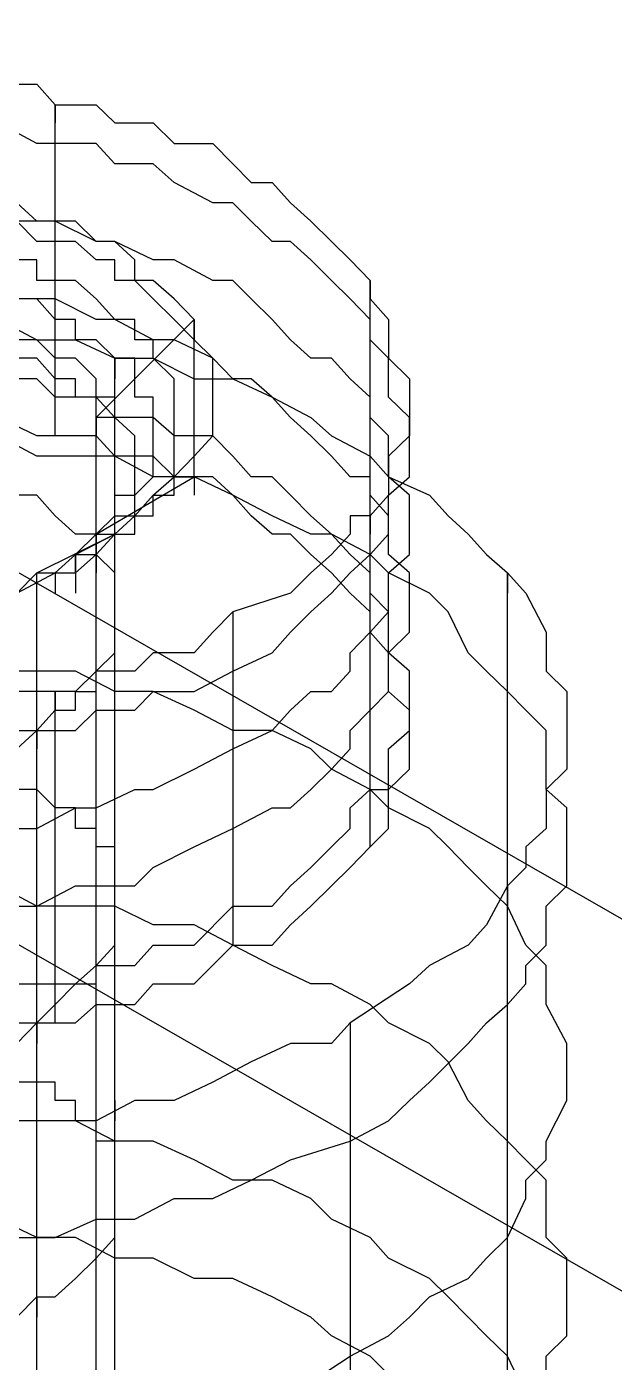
# Model space of a CAD drawing. Header units: millimetres. Extents: x 0 to 2112, y 8 to 1252.
# Drawn here: x 1172.47 to 1180.39, y 693.68 to 711.67 of the extents above; entities that cross this region are included whole.
import ezdxf

# ---------------------------------------------------------------- set-up
doc = ezdxf.new("R2010")
doc.units = ezdxf.units.MM
doc.layers.get('0').update_dxf_attribs({"linetype": 'CONTINUOUS'})

msp = doc.modelspace()

# ---------------------------------------------------------------- linework, layer by layer
at = {"color": 9}
for p, q in [((1146.22, 719.328), (1188.45, 695.082)), ((1146.22, 719.328), (1188.45, 695.082)), ((1146.22, 714.315), (1188.45, 690.069)), ((1146.22, 714.315), (1188.45, 690.069)), ((1172.09, 710.897), (1172.61, 710.897)), ((1172.09, 710.897), (1172.61, 710.897)), ((1172.61, 710.897), (1172.86, 710.621)), ((1172.61, 710.897), (1172.86, 710.621)), ((1172.86, 706.159), (1172.86, 710.621)), ((1172.86, 710.621), (1172.86, 710.375)), ((1172.86, 710.621), (1173.41, 710.621)), ((1172.86, 710.621), (1173.41, 710.621)), ((1173.41, 710.621), (1173.66, 710.375)), ((1173.41, 710.621), (1173.66, 710.375)), ((1172.61, 710.099), (1172.09, 710.375)), ((1173.66, 710.375), (1174.18, 710.375)), ((1173.66, 710.375), (1174.18, 710.375)), ((1174.18, 710.375), (1174.46, 710.099)), ((1174.18, 710.375), (1174.46, 710.099)), ((1172.86, 710.099), (1172.61, 710.099)), ((1173.41, 710.099), (1172.86, 710.099)), ((1173.66, 709.824), (1173.41, 710.099)), ((1174.46, 710.099), (1174.98, 710.099)), ((1174.46, 710.099), (1174.98, 710.099)), ((1174.98, 710.099), (1175.25, 709.824)), ((1174.98, 710.099), (1175.25, 709.824)), ((1174.18, 709.824), (1173.66, 709.824)), ((1174.46, 709.574), (1174.18, 709.824)), ((1175.25, 709.824), (1175.5, 709.574)), ((1175.25, 709.824), (1175.5, 709.574)), ((1174.98, 709.299), (1174.46, 709.574)), ((1175.5, 709.574), (1175.78, 709.574)), ((1175.5, 709.574), (1175.78, 709.574)), ((1175.78, 709.574), (1176.03, 709.299)), ((1175.78, 709.574), (1176.03, 709.299)), ((1172.61, 709.052), (1172.34, 709.299)), ((1172.61, 709.052), (1172.34, 709.299)), ((1175.25, 709.299), (1174.98, 709.299)), ((1175.5, 709.052), (1175.25, 709.299)), ((1176.03, 709.299), (1176.3, 709.052)), ((1176.03, 709.299), (1176.3, 709.052)), ((1172.61, 709.052), (1172.09, 709.052)), ((1172.61, 708.776), (1172.34, 709.052)), ((1172.86, 709.052), (1172.61, 709.052)), ((1172.86, 709.052), (1172.61, 709.052)), ((1172.86, 709.052), (1172.61, 709.052)), ((1173.41, 708.776), (1172.86, 709.052)), ((1173.13, 709.052), (1172.86, 709.052)), ((1173.13, 709.052), (1172.86, 709.052)), ((1173.41, 708.776), (1173.13, 709.052)), ((1173.41, 708.776), (1173.13, 709.052)), ((1175.78, 708.776), (1175.5, 709.052)), ((1176.3, 709.052), (1176.58, 708.776)), ((1176.3, 709.052), (1176.58, 708.776)), ((1172.86, 708.776), (1172.61, 708.776)), ((1173.13, 708.776), (1172.86, 708.776)), ((1173.41, 708.529), (1173.13, 708.776)), ((1173.66, 708.776), (1173.41, 708.776)), ((1173.66, 708.776), (1173.41, 708.776)), ((1173.66, 708.776), (1173.41, 708.776)), ((1174.18, 708.529), (1173.66, 708.776)), ((1173.93, 708.529), (1173.66, 708.776)), ((1173.93, 708.529), (1173.66, 708.776)), ((1176.03, 708.776), (1175.78, 708.776)), ((1176.3, 708.529), (1176.03, 708.776)), ((1176.58, 708.776), (1176.83, 708.529)), ((1176.58, 708.776), (1176.83, 708.529)), ((1172.61, 708.529), (1172.34, 708.529)), ((1172.61, 708.251), (1172.61, 708.529)), ((1173.66, 708.529), (1173.41, 708.529)), ((1173.66, 708.251), (1173.66, 708.529)), ((1173.93, 708.251), (1173.93, 708.529)), ((1173.93, 708.251), (1173.93, 708.529)), ((1174.46, 708.529), (1174.18, 708.529)), ((1174.98, 708.251), (1174.46, 708.529)), ((1176.58, 708.251), (1176.3, 708.529)), ((1176.83, 708.529), (1177.1, 708.251)), ((1176.83, 708.529), (1177.1, 708.251)), ((1172.86, 708.251), (1172.61, 708.251)), ((1173.13, 708.251), (1172.86, 708.251)), ((1173.41, 708.004), (1173.13, 708.251)), ((1173.93, 708.251), (1173.66, 708.251)), ((1174.18, 708.251), (1173.93, 708.251)), ((1174.18, 708.004), (1173.93, 708.251)), ((1174.18, 708.251), (1173.93, 708.251)), ((1174.46, 708.004), (1174.18, 708.251)), ((1174.46, 708.004), (1174.18, 708.251)), ((1175.25, 708.251), (1174.98, 708.251)), ((1175.5, 708.004), (1175.25, 708.251)), ((1176.83, 708.004), (1176.58, 708.251)), ((1177.1, 703.788), (1177.1, 708.251)), ((1177.1, 708.251), (1177.1, 708.004)), ((1177.1, 708.251), (1177.1, 708.004)), ((1177.1, 708.251), (1177.1, 708.004)), ((1172.61, 708.004), (1172.09, 708.004)), ((1172.61, 708.004), (1172.34, 708.004)), ((1172.86, 708.004), (1172.61, 708.004)), ((1172.86, 707.729), (1172.61, 708.004)), ((1172.61, 708.004), (1172.61, 708.004)), ((1173.41, 707.729), (1172.86, 708.004)), ((1173.66, 707.729), (1173.41, 708.004)), ((1173.41, 708.004), (1173.41, 708.004)), ((1174.46, 707.729), (1174.18, 708.004)), ((1174.18, 708.004), (1174.18, 708.004)), ((1174.73, 707.729), (1174.46, 708.004)), ((1174.46, 708.004), (1174.46, 708.004)), ((1174.73, 707.729), (1174.46, 708.004)), ((1174.46, 708.004), (1174.46, 708.004)), ((1175.78, 707.729), (1175.5, 708.004)), ((1177.1, 707.729), (1176.83, 708.004)), ((1177.1, 708.004), (1177.35, 707.729)), ((1177.1, 708.004), (1177.35, 707.729)), ((1172.09, 707.729), (1172.61, 707.454)), ((1172.09, 707.729), (1172.61, 707.454)), ((1173.13, 707.729), (1172.86, 707.729)), ((1173.13, 707.454), (1173.13, 707.729)), ((1173.66, 707.729), (1173.41, 707.729)), ((1173.41, 706.406), (1174.73, 707.729)), ((1174.18, 707.454), (1173.66, 707.729)), ((1173.93, 707.729), (1173.66, 707.729)), ((1173.93, 707.454), (1173.93, 707.729)), ((1174.73, 707.454), (1174.46, 707.729)), ((1174.46, 707.729), (1174.46, 707.729)), ((1174.73, 707.454), (1174.73, 707.729)), ((1174.73, 707.729), (1174.73, 707.729)), ((1174.73, 707.729), (1174.73, 707.454)), ((1174.73, 707.454), (1174.73, 707.729)), ((1174.73, 707.729), (1174.73, 707.729)), ((1176.03, 707.454), (1175.78, 707.729)), ((1177.1, 707.454), (1177.1, 707.729)), ((1177.35, 707.729), (1177.35, 707.454)), ((1177.35, 707.729), (1177.35, 707.454)), ((1172.61, 707.454), (1172.34, 707.454)), ((1172.61, 707.454), (1173.13, 707.454)), ((1172.61, 707.454), (1173.13, 707.454)), ((1172.86, 707.207), (1172.61, 707.454)), ((1172.61, 707.454), (1172.61, 707.454)), ((1173.13, 707.454), (1173.66, 707.207)), ((1173.13, 707.454), (1173.66, 707.207)), ((1173.41, 707.454), (1173.13, 707.454)), ((1173.66, 707.207), (1173.41, 707.454)), ((1174.18, 707.454), (1173.93, 707.454)), ((1174.46, 707.454), (1174.18, 707.454)), ((1174.18, 707.207), (1174.18, 707.454)), ((1174.98, 707.207), (1174.46, 707.454)), ((1174.98, 707.207), (1174.73, 707.454)), ((1174.73, 707.207), (1174.73, 707.454)), ((1174.98, 707.207), (1174.73, 707.454)), ((1176.3, 707.207), (1176.03, 707.454)), ((1177.35, 707.207), (1177.1, 707.454)), ((1177.35, 707.454), (1177.35, 707.207)), ((1177.35, 707.454), (1177.35, 707.207)), ((1172.61, 707.207), (1172.34, 707.207)), ((1172.61, 707.207), (1172.34, 707.207)), ((1172.86, 706.928), (1172.61, 707.207)), ((1172.61, 707.207), (1172.61, 707.207)), ((1172.61, 707.207), (1172.61, 707.207)), ((1172.86, 706.928), (1172.61, 707.207)), ((1173.13, 707.207), (1172.86, 707.207)), ((1173.41, 706.928), (1173.13, 707.207)), ((1173.13, 707.207), (1173.13, 707.207)), ((1173.66, 695.082), (1173.66, 707.207)), ((1173.66, 707.207), (1173.66, 706.928)), ((1173.66, 707.207), (1174.18, 707.207)), ((1173.66, 707.207), (1174.18, 707.207)), ((1173.93, 707.207), (1173.66, 707.207)), ((1173.66, 707.207), (1173.66, 707.207)), ((1173.93, 706.928), (1173.93, 707.207)), ((1174.18, 707.207), (1174.73, 706.928)), ((1174.18, 707.207), (1174.73, 706.928)), ((1174.46, 706.928), (1174.18, 707.207)), ((1174.18, 707.207), (1174.18, 707.207)), ((1174.73, 706.928), (1174.73, 707.207)), ((1174.73, 707.207), (1174.73, 707.207)), ((1175.25, 706.928), (1174.98, 707.207)), ((1174.98, 706.928), (1174.98, 707.207)), ((1174.98, 707.207), (1174.98, 707.207)), ((1174.98, 706.928), (1174.98, 707.207)), ((1174.98, 707.207), (1174.98, 707.207)), ((1176.58, 707.207), (1176.3, 707.207)), ((1176.83, 706.928), (1176.58, 707.207)), ((1177.35, 706.928), (1177.35, 707.207)), ((1177.35, 707.207), (1177.63, 706.928)), ((1177.35, 707.207), (1177.63, 706.928)), ((1172.61, 706.928), (1172.09, 706.928)), ((1172.86, 706.681), (1172.61, 706.928)), ((1173.13, 706.928), (1172.86, 706.928)), ((1173.13, 706.928), (1172.86, 706.928)), ((1173.13, 706.681), (1173.13, 706.928)), ((1173.13, 706.681), (1173.13, 706.928)), ((1173.41, 706.681), (1173.41, 706.928)), ((1173.41, 706.928), (1173.41, 706.928)), ((1173.93, 706.681), (1173.93, 706.928)), ((1174.46, 706.681), (1174.46, 706.928)), ((1174.46, 706.928), (1174.46, 706.928)), ((1174.73, 706.928), (1175.25, 706.928)), ((1174.73, 706.928), (1175.25, 706.928)), ((1174.73, 706.681), (1174.73, 706.928)), ((1174.98, 706.681), (1174.98, 706.928)), ((1174.98, 706.681), (1174.98, 706.928)), ((1175.25, 706.928), (1175.78, 706.681)), ((1175.25, 706.928), (1175.78, 706.681)), ((1175.5, 706.928), (1175.25, 706.928)), ((1175.78, 706.681), (1175.5, 706.928)), ((1177.1, 706.681), (1176.83, 706.928)), ((1177.35, 706.681), (1177.35, 706.928)), ((1177.63, 706.928), (1177.63, 706.681)), ((1177.63, 706.928), (1177.63, 706.681)), ((1173.41, 706.681), (1172.86, 706.681)), ((1173.41, 706.681), (1173.13, 706.681)), ((1173.41, 706.681), (1173.13, 706.681)), ((1173.66, 706.406), (1173.41, 706.681)), ((1173.66, 706.681), (1173.41, 706.681)), ((1173.41, 706.406), (1173.41, 706.681)), ((1173.41, 706.681), (1173.41, 706.681)), ((1173.41, 706.406), (1173.41, 706.681)), ((1173.41, 706.681), (1173.41, 706.681)), ((1173.66, 706.406), (1173.66, 706.681)), ((1174.18, 706.681), (1173.93, 706.681)), ((1174.18, 706.406), (1174.18, 706.681)), ((1174.46, 706.406), (1174.46, 706.681)), ((1174.73, 706.406), (1174.73, 706.681)), ((1174.73, 706.681), (1174.73, 706.681)), ((1174.98, 706.406), (1174.98, 706.681)), ((1174.98, 706.681), (1174.98, 706.681)), ((1174.98, 706.406), (1174.98, 706.681)), ((1174.98, 706.681), (1174.98, 706.681)), ((1175.78, 706.681), (1176.3, 706.406)), ((1175.78, 706.681), (1176.3, 706.406)), ((1176.03, 706.406), (1175.78, 706.681)), ((1177.1, 706.406), (1177.1, 706.681)), ((1177.63, 706.406), (1177.35, 706.681)), ((1177.63, 706.681), (1177.63, 706.406)), ((1177.63, 706.681), (1177.63, 706.406)), ((1172.61, 706.159), (1172.09, 706.406)), ((1172.61, 706.159), (1172.09, 706.406)), ((1173.66, 706.406), (1173.41, 706.406)), ((1173.41, 690.866), (1173.41, 706.406)), ((1173.41, 706.406), (1173.41, 706.159)), ((1173.66, 706.406), (1173.41, 706.406)), ((1174.18, 706.406), (1173.66, 706.406)), ((1173.93, 706.159), (1173.66, 706.406)), ((1173.66, 706.406), (1173.66, 706.406)), ((1173.66, 706.159), (1173.66, 706.406)), ((1173.66, 706.159), (1173.66, 706.406)), ((1174.46, 706.159), (1174.18, 706.406)), ((1174.18, 706.159), (1174.18, 706.406)), ((1174.18, 706.406), (1174.18, 706.406)), ((1174.46, 706.159), (1174.46, 706.406)), ((1174.46, 706.406), (1174.46, 706.406)), ((1174.73, 706.159), (1174.73, 706.406)), ((1174.73, 706.406), (1174.73, 706.406)), ((1174.98, 706.159), (1174.98, 706.406)), ((1174.98, 706.159), (1174.98, 706.406)), ((1176.3, 706.159), (1176.03, 706.406)), ((1176.3, 706.406), (1176.58, 706.159)), ((1176.3, 706.406), (1176.58, 706.159)), ((1177.35, 706.159), (1177.1, 706.406)), ((1177.63, 706.159), (1177.63, 706.406)), ((1177.63, 706.406), (1177.63, 706.159)), ((1177.63, 706.406), (1177.63, 706.159)), ((1172.61, 705.884), (1172.09, 706.159)), ((1172.86, 706.159), (1172.61, 706.159)), ((1172.86, 706.159), (1172.61, 706.159)), ((1173.41, 706.159), (1172.86, 706.159)), ((1173.41, 706.159), (1172.86, 706.159)), ((1173.66, 705.884), (1173.41, 706.159)), ((1173.66, 705.884), (1173.41, 706.159)), ((1173.66, 705.884), (1173.66, 706.159)), ((1173.66, 706.159), (1173.66, 706.159)), ((1173.66, 705.884), (1173.66, 706.159)), ((1173.66, 706.159), (1173.66, 706.159)), ((1173.93, 705.884), (1173.93, 706.159)), ((1173.93, 706.159), (1173.93, 706.159)), ((1174.18, 705.884), (1174.18, 706.159)), ((1174.18, 706.159), (1174.18, 706.159)), ((1174.98, 706.159), (1174.46, 706.159)), ((1174.46, 705.884), (1174.46, 706.159)), ((1174.46, 706.159), (1174.46, 706.159)), ((1174.73, 705.884), (1174.98, 706.159)), ((1174.73, 705.884), (1174.73, 706.159)), ((1174.73, 705.884), (1174.98, 706.159)), ((1175.25, 705.884), (1174.98, 706.159)), ((1174.98, 706.159), (1174.98, 706.159)), ((1174.98, 706.159), (1174.98, 706.159)), ((1176.58, 705.884), (1176.3, 706.159)), ((1176.58, 706.159), (1177.1, 705.884)), ((1176.58, 706.159), (1177.1, 705.884)), ((1177.35, 705.884), (1177.35, 706.159)), ((1177.63, 706.159), (1177.35, 705.884)), ((1177.63, 706.159), (1177.35, 705.884)), ((1177.63, 705.884), (1177.63, 706.159)), ((1173.13, 705.884), (1172.61, 705.884)), ((1173.66, 705.884), (1173.13, 705.884)), ((1174.18, 705.608), (1173.66, 705.884)), ((1174.18, 705.884), (1173.66, 705.884)), ((1174.18, 705.884), (1173.66, 705.884)), ((1173.66, 705.608), (1173.66, 705.884)), ((1173.66, 705.884), (1173.66, 705.884)), ((1173.66, 705.608), (1173.66, 705.884)), ((1173.66, 705.884), (1173.66, 705.884)), ((1173.93, 705.608), (1173.93, 705.884)), ((1173.93, 705.884), (1173.93, 705.884)), ((1174.46, 705.608), (1174.18, 705.884)), ((1174.46, 705.608), (1174.18, 705.884)), ((1174.18, 705.608), (1174.18, 705.884)), ((1174.18, 705.884), (1174.18, 705.884)), ((1174.46, 705.608), (1174.46, 705.884)), ((1174.46, 705.608), (1174.73, 705.884)), ((1174.73, 705.608), (1174.73, 705.884)), ((1174.73, 705.884), (1174.73, 705.884)), ((1174.73, 705.608), (1174.73, 705.884)), ((1175.5, 705.608), (1175.25, 705.884)), ((1176.83, 705.608), (1176.58, 705.884)), ((1177.1, 705.884), (1177.35, 705.608)), ((1177.1, 705.884), (1177.35, 705.608)), ((1177.35, 705.608), (1177.35, 705.884)), ((1177.35, 705.884), (1177.35, 705.608)), ((1177.35, 705.884), (1177.35, 705.608)), ((1177.63, 705.608), (1177.63, 705.884)), ((1173.41, 704.836), (1174.73, 705.608)), ((1173.66, 705.362), (1173.66, 705.608)), ((1173.66, 705.608), (1173.66, 705.608)), ((1173.66, 705.362), (1173.66, 705.608)), ((1173.66, 705.608), (1173.66, 705.608)), ((1173.93, 705.362), (1173.93, 705.608)), ((1173.93, 705.608), (1173.93, 705.608)), ((1173.93, 705.362), (1174.18, 705.608)), ((1174.73, 705.608), (1174.18, 705.608)), ((1174.18, 705.608), (1174.18, 705.608)), ((1174.18, 705.362), (1174.46, 705.608)), ((1174.98, 705.608), (1174.46, 705.608)), ((1174.98, 705.608), (1174.46, 705.608)), ((1174.46, 705.362), (1174.46, 705.608)), ((1174.46, 705.608), (1174.73, 705.608)), ((1174.46, 705.608), (1174.46, 705.608)), ((1174.46, 705.362), (1174.46, 705.608)), ((1174.46, 705.362), (1174.46, 705.608)), ((1174.46, 705.608), (1174.73, 705.608)), ((1175.25, 705.362), (1174.73, 705.608)), ((1174.73, 705.608), (1174.73, 705.362)), ((1175.25, 705.362), (1174.98, 705.608)), ((1175.25, 705.362), (1174.98, 705.608)), ((1175.78, 705.608), (1175.5, 705.608)), ((1176.03, 705.362), (1175.78, 705.608)), ((1177.1, 705.608), (1176.83, 705.608)), ((1177.1, 705.362), (1177.1, 705.608)), ((1177.35, 705.608), (1177.9, 705.362)), ((1177.35, 705.608), (1177.9, 705.362)), ((1177.63, 705.362), (1177.35, 705.608)), ((1177.35, 705.362), (1177.63, 705.608)), ((1177.35, 705.608), (1177.35, 705.362)), ((1177.35, 705.608), (1177.35, 705.362)), ((1172.61, 705.362), (1172.34, 705.362)), ((1172.86, 705.083), (1172.61, 705.362)), ((1173.66, 705.083), (1173.66, 705.362)), ((1173.66, 705.362), (1173.93, 705.362)), ((1173.66, 705.083), (1173.66, 705.362)), ((1173.66, 705.362), (1173.66, 705.362)), ((1173.66, 705.083), (1173.66, 705.362)), ((1173.66, 705.362), (1173.66, 705.362)), ((1173.93, 705.083), (1173.93, 705.362)), ((1173.93, 705.362), (1173.93, 705.362)), ((1173.93, 705.083), (1174.18, 705.362)), ((1174.18, 705.083), (1174.18, 705.362)), ((1174.18, 705.362), (1174.46, 705.362)), ((1174.18, 705.362), (1174.18, 705.362)), ((1174.18, 705.083), (1174.18, 705.362)), ((1174.18, 705.362), (1174.46, 705.362)), ((1174.18, 705.083), (1174.18, 705.362)), ((1174.18, 705.362), (1174.46, 705.362)), ((1175.78, 705.083), (1175.25, 705.362)), ((1175.5, 705.083), (1175.25, 705.362)), ((1175.5, 705.083), (1175.25, 705.362)), ((1176.3, 705.083), (1176.03, 705.362)), ((1177.35, 705.083), (1177.1, 705.362)), ((1177.35, 705.362), (1177.1, 705.083)), ((1177.35, 705.362), (1177.1, 705.083)), ((1177.35, 705.083), (1177.35, 705.362)), ((1177.63, 705.083), (1177.63, 705.362)), ((1177.9, 705.362), (1178.15, 705.083)), ((1177.9, 705.362), (1178.15, 705.083)), ((1173.13, 704.836), (1172.86, 705.083)), ((1172.86, 705.083), (1172.86, 705.083)), ((1173.41, 704.836), (1173.66, 705.083)), ((1173.41, 704.836), (1173.66, 705.083)), ((1173.66, 704.836), (1173.93, 705.083)), ((1173.66, 704.836), (1173.66, 705.083)), ((1173.66, 705.083), (1173.66, 705.083)), ((1173.66, 704.836), (1173.66, 705.083)), ((1173.66, 705.083), (1173.93, 705.083)), ((1173.66, 704.836), (1173.93, 705.083)), ((1173.66, 704.836), (1173.93, 705.083)), ((1173.66, 705.083), (1173.66, 705.083)), ((1173.66, 705.083), (1173.66, 705.083)), ((1173.93, 705.083), (1174.18, 705.083)), ((1173.93, 705.083), (1173.93, 705.083)), ((1173.93, 704.836), (1173.93, 705.083)), ((1173.93, 705.083), (1174.18, 705.083)), ((1173.93, 705.083), (1174.18, 705.083)), ((1175.78, 704.836), (1175.5, 705.083)), ((1175.78, 704.836), (1175.5, 705.083)), ((1176.3, 704.836), (1175.78, 705.083)), ((1176.58, 704.836), (1176.3, 705.083)), ((1177.1, 705.083), (1176.83, 705.083)), ((1176.83, 705.083), (1176.83, 704.836)), ((1177.1, 705.083), (1176.83, 705.083)), ((1176.83, 705.083), (1176.83, 704.836)), ((1177.1, 700.62), (1177.1, 705.083)), ((1177.1, 705.083), (1177.1, 704.836)), ((1177.35, 704.836), (1177.35, 705.083)), ((1177.35, 704.836), (1177.35, 705.083)), ((1177.63, 704.836), (1177.63, 705.083)), ((1178.15, 705.083), (1178.42, 704.836)), ((1178.15, 705.083), (1178.42, 704.836)), ((1172.61, 704.314), (1173.66, 704.836)), ((1172.61, 704.314), (1173.66, 704.836)), ((1173.13, 704.561), (1173.66, 704.836)), ((1173.13, 704.561), (1173.66, 704.836)), ((1173.13, 704.561), (1173.41, 704.836)), ((1173.41, 704.836), (1173.13, 704.836)), ((1173.13, 704.836), (1173.13, 704.836)), ((1173.13, 704.561), (1173.41, 704.836)), ((1173.41, 704.561), (1173.41, 704.836)), ((1173.41, 704.836), (1173.66, 704.836)), ((1173.41, 704.561), (1173.41, 704.836)), ((1173.41, 704.836), (1173.66, 704.836)), ((1173.41, 704.561), (1173.66, 704.836)), ((1173.41, 704.561), (1173.66, 704.836)), ((1173.41, 704.836), (1173.41, 704.836)), ((1173.41, 704.836), (1173.41, 704.836)), ((1173.41, 689.296), (1173.41, 704.836)), ((1173.41, 704.836), (1173.41, 704.561)), ((1173.41, 704.561), (1173.41, 704.836)), ((1173.41, 704.836), (1173.41, 704.836)), ((1173.41, 704.836), (1173.41, 704.836)), ((1173.66, 704.836), (1173.66, 704.836)), ((1173.66, 704.836), (1173.66, 704.836)), ((1173.66, 704.836), (1173.93, 704.836)), ((1173.66, 704.836), (1173.66, 704.836)), ((1176.03, 704.836), (1175.78, 704.836)), ((1176.03, 704.836), (1175.78, 704.836)), ((1176.3, 704.561), (1176.03, 704.836)), ((1176.3, 704.561), (1176.03, 704.836)), ((1176.58, 704.836), (1176.3, 704.836)), ((1177.1, 704.561), (1176.58, 704.836)), ((1176.83, 704.561), (1176.58, 704.836)), ((1176.83, 704.836), (1176.58, 704.561)), ((1176.83, 704.836), (1176.58, 704.561)), ((1177.1, 704.561), (1177.35, 704.836)), ((1177.35, 704.561), (1177.35, 704.836)), ((1177.63, 704.561), (1177.63, 704.836)), ((1178.42, 704.836), (1178.67, 704.561)), ((1178.42, 704.836), (1178.67, 704.561)), ((1172.86, 704.314), (1173.13, 704.561)), ((1172.86, 704.314), (1173.13, 704.561)), ((1172.86, 704.314), (1173.13, 704.561)), ((1172.86, 704.314), (1173.13, 704.561)), ((1172.86, 704.314), (1173.13, 704.561)), ((1172.86, 704.314), (1173.13, 704.561)), ((1173.13, 704.561), (1173.13, 704.314)), ((1173.13, 704.314), (1173.41, 704.561)), ((1173.13, 704.561), (1173.13, 704.561)), ((1173.13, 704.561), (1173.41, 704.561)), ((1173.13, 704.314), (1173.13, 704.561)), ((1173.13, 704.561), (1173.41, 704.561)), ((1173.13, 704.561), (1173.41, 704.561)), ((1173.13, 704.561), (1173.13, 704.561)), ((1173.13, 704.561), (1173.13, 704.561)), ((1173.41, 704.561), (1173.41, 704.314)), ((1173.66, 704.314), (1173.41, 704.561)), ((1173.41, 704.561), (1173.41, 704.561)), ((1176.58, 704.314), (1176.3, 704.561)), ((1176.58, 704.561), (1176.3, 704.314)), ((1176.58, 704.314), (1176.3, 704.561)), ((1176.58, 704.561), (1176.3, 704.314)), ((1177.1, 704.314), (1176.83, 704.561)), ((1176.83, 704.314), (1177.1, 704.561)), ((1177.35, 704.314), (1177.1, 704.561)), ((1177.63, 704.314), (1177.35, 704.561)), ((1177.35, 704.314), (1177.63, 704.561)), ((1178.67, 704.561), (1178.95, 704.314)), ((1178.67, 704.561), (1178.95, 704.314)), ((1172.34, 704.039), (1172.61, 704.314)), ((1172.34, 704.039), (1172.86, 704.314)), ((1172.34, 704.039), (1172.61, 704.314)), ((1172.34, 704.039), (1172.61, 704.314)), ((1172.34, 704.039), (1172.61, 704.314)), ((1172.34, 704.039), (1172.61, 704.314)), ((1172.34, 704.039), (1172.61, 704.314)), ((1172.34, 704.039), (1172.61, 704.314)), ((1172.61, 704.314), (1172.86, 704.314)), ((1172.61, 704.314), (1173.13, 704.314)), ((1172.61, 704.314), (1172.86, 704.314)), ((1172.61, 704.314), (1172.86, 704.314)), ((1172.61, 704.314), (1172.86, 704.314)), ((1172.61, 704.314), (1172.86, 704.314)), ((1172.61, 704.314), (1172.86, 704.314)), ((1172.61, 688.499), (1172.61, 704.314)), ((1172.61, 688.499), (1172.61, 704.314)), ((1172.86, 704.314), (1172.86, 704.314)), ((1172.86, 704.314), (1172.86, 704.039)), ((1172.86, 704.314), (1173.13, 704.314)), ((1172.86, 704.314), (1172.86, 704.314)), ((1172.86, 704.314), (1172.86, 704.314)), ((1172.86, 704.314), (1172.86, 704.314)), ((1172.86, 704.314), (1172.86, 704.314)), ((1173.13, 704.314), (1173.13, 704.039)), ((1173.66, 704.039), (1173.66, 704.314)), ((1173.66, 704.314), (1173.66, 704.314)), ((1176.3, 704.314), (1176.03, 704.039)), ((1176.3, 704.314), (1176.03, 704.039)), ((1176.83, 704.039), (1176.58, 704.314)), ((1176.58, 704.039), (1176.83, 704.314)), ((1176.83, 704.039), (1176.58, 704.314)), ((1176.83, 704.314), (1176.83, 704.314)), ((1177.1, 704.039), (1177.1, 704.314)), ((1177.9, 704.039), (1177.35, 704.314)), ((1177.35, 704.039), (1177.35, 704.314)), ((1177.63, 704.039), (1177.63, 704.314)), ((1178.95, 692.189), (1178.95, 704.314)), ((1178.95, 704.314), (1178.95, 704.039)), ((1178.95, 704.314), (1179.2, 704.039)), ((1178.95, 704.314), (1179.2, 704.039)), ((1173.66, 703.788), (1173.66, 704.039)), ((1173.66, 704.039), (1173.66, 704.039)), ((1176.03, 704.039), (1175.25, 703.788)), ((1176.03, 704.039), (1175.25, 703.788)), ((1176.3, 703.788), (1176.58, 704.039)), ((1177.1, 703.788), (1176.83, 704.039)), ((1177.1, 703.788), (1176.83, 704.039)), ((1177.35, 703.788), (1177.1, 704.039)), ((1177.35, 703.788), (1177.35, 704.039)), ((1177.63, 703.788), (1177.63, 704.039)), ((1178.15, 703.788), (1177.9, 704.039)), ((1179.2, 704.039), (1179.47, 703.513)), ((1179.2, 704.039), (1179.47, 703.513)), ((1173.66, 703.513), (1173.66, 703.788)), ((1173.66, 703.788), (1173.66, 703.788)), ((1175.25, 703.788), (1174.98, 703.513)), ((1175.25, 703.788), (1174.98, 703.513)), ((1175.25, 703.788), (1175.25, 699.297)), ((1175.25, 703.788), (1175.25, 699.297)), ((1176.03, 703.513), (1176.3, 703.788)), ((1177.1, 703.513), (1177.1, 703.788)), ((1177.1, 703.513), (1177.35, 703.788)), ((1177.1, 703.513), (1177.1, 703.788)), ((1177.35, 703.513), (1177.35, 703.788)), ((1177.63, 703.513), (1177.63, 703.788)), ((1178.42, 703.238), (1178.15, 703.788)), ((1173.66, 703.238), (1173.66, 703.513)), ((1173.66, 703.513), (1173.66, 703.513)), ((1174.98, 703.513), (1174.73, 703.238)), ((1174.98, 703.513), (1174.73, 703.238)), ((1175.78, 703.238), (1176.03, 703.513)), ((1176.83, 703.238), (1177.1, 703.513)), ((1177.35, 703.238), (1177.1, 703.513)), ((1177.35, 703.238), (1177.1, 703.513)), ((1177.35, 703.238), (1177.35, 703.513)), ((1177.35, 703.238), (1177.63, 703.513)), ((1179.47, 703.513), (1179.47, 703.238)), ((1179.47, 703.513), (1179.47, 703.238)), ((1173.41, 702.991), (1173.66, 703.238)), ((1173.66, 703.238), (1173.66, 703.238)), ((1173.66, 703.238), (1173.66, 703.238)), ((1174.18, 703.238), (1173.93, 702.991)), ((1174.18, 703.238), (1173.93, 702.991)), ((1174.73, 703.238), (1174.18, 703.238)), ((1174.73, 703.238), (1174.18, 703.238)), ((1175.25, 702.991), (1175.78, 703.238)), ((1176.83, 702.991), (1176.83, 703.238)), ((1177.35, 702.991), (1177.35, 703.238)), ((1177.63, 702.991), (1177.35, 703.238)), ((1177.35, 702.991), (1177.35, 703.238)), ((1177.35, 702.991), (1177.35, 703.238)), ((1178.67, 702.991), (1178.42, 703.238)), ((1179.47, 703.238), (1179.47, 702.991)), ((1179.47, 703.238), (1179.47, 702.991)), ((1172.61, 702.991), (1172.09, 702.991)), ((1173.13, 702.991), (1172.61, 702.991)), ((1173.66, 702.716), (1173.13, 702.991)), ((1173.41, 702.991), (1173.13, 702.716)), ((1173.41, 702.991), (1173.13, 702.716)), ((1173.93, 702.991), (1173.41, 702.991)), ((1173.93, 702.991), (1173.41, 702.991)), ((1173.41, 702.716), (1173.41, 702.991)), ((1173.41, 702.991), (1173.41, 702.991)), ((1174.73, 702.716), (1175.25, 702.991)), ((1175.25, 702.991), (1175.25, 702.716)), ((1176.58, 702.716), (1176.83, 702.991)), ((1177.35, 702.716), (1177.35, 702.991)), ((1177.35, 702.716), (1177.35, 702.991)), ((1177.35, 702.716), (1177.35, 702.991)), ((1177.63, 702.716), (1177.63, 702.991)), ((1178.95, 702.716), (1178.67, 702.991)), ((1179.47, 702.991), (1179.75, 702.716)), ((1179.47, 702.991), (1179.75, 702.716)), ((1172.61, 702.716), (1172.34, 702.716)), ((1172.61, 702.716), (1172.34, 702.716)), ((1173.13, 702.716), (1172.61, 702.716)), ((1173.13, 702.716), (1172.61, 702.716)), ((1172.86, 698.25), (1172.86, 702.716)), ((1172.86, 702.716), (1172.86, 702.465)), ((1173.13, 702.465), (1173.13, 702.716)), ((1173.13, 702.716), (1173.41, 702.716)), ((1174.18, 702.716), (1173.66, 702.716)), ((1173.93, 702.465), (1174.18, 702.716)), ((1174.73, 702.465), (1174.18, 702.716)), ((1174.18, 702.716), (1174.73, 702.716)), ((1176.03, 702.465), (1176.3, 702.716)), ((1176.3, 702.716), (1176.58, 702.716)), ((1177.1, 702.465), (1177.35, 702.716)), ((1177.63, 702.465), (1177.35, 702.716)), ((1177.63, 702.465), (1177.35, 702.716)), ((1177.63, 702.465), (1177.63, 702.716)), ((1179.2, 702.465), (1178.95, 702.716)), ((1179.75, 702.716), (1179.75, 702.19)), ((1179.75, 702.716), (1179.75, 702.19)), ((1172.61, 702.19), (1172.86, 702.465)), ((1172.86, 702.465), (1172.86, 702.465)), ((1172.86, 702.465), (1173.13, 702.465)), ((1173.13, 702.19), (1173.41, 702.465)), ((1173.41, 702.465), (1173.93, 702.465)), ((1175.25, 702.19), (1174.73, 702.465)), ((1175.78, 702.19), (1176.03, 702.465)), ((1176.83, 702.19), (1177.1, 702.465)), ((1177.63, 702.19), (1177.63, 702.465)), ((1177.63, 702.19), (1177.63, 702.465)), ((1177.63, 702.19), (1177.63, 702.465)), ((1179.47, 702.19), (1179.2, 702.465)), ((1172.34, 701.943), (1172.61, 702.19)), ((1172.34, 702.19), (1172.61, 702.19)), ((1172.61, 702.19), (1173.13, 702.19)), ((1172.61, 702.19), (1172.61, 701.943)), ((1175.78, 702.19), (1175.25, 702.19)), ((1175.25, 701.943), (1175.78, 702.19)), ((1176.3, 701.943), (1175.78, 702.19)), ((1176.83, 701.943), (1176.83, 702.19)), ((1177.35, 701.943), (1177.63, 702.19)), ((1177.63, 701.943), (1177.63, 702.19)), ((1177.63, 701.943), (1177.63, 702.19)), ((1179.47, 701.668), (1179.47, 702.19)), ((1179.75, 702.19), (1179.75, 701.943)), ((1179.75, 702.19), (1179.75, 701.943)), ((1174.73, 701.668), (1175.25, 701.943)), ((1175.25, 701.943), (1175.25, 701.668)), ((1176.58, 701.668), (1176.3, 701.943)), ((1176.58, 701.668), (1176.83, 701.943)), ((1177.35, 701.668), (1177.35, 701.943)), ((1177.63, 701.668), (1177.63, 701.943)), ((1177.63, 701.668), (1177.63, 701.943)), ((1179.75, 701.943), (1179.75, 701.668)), ((1179.75, 701.943), (1179.75, 701.668)), ((1174.18, 701.393), (1174.73, 701.668)), ((1176.3, 701.393), (1176.58, 701.668)), ((1177.1, 701.393), (1176.58, 701.668)), ((1177.35, 701.393), (1177.63, 701.668)), ((1177.35, 701.393), (1177.35, 701.668)), ((1177.35, 701.393), (1177.63, 701.668)), ((1179.47, 701.393), (1179.47, 701.668)), ((1179.75, 701.668), (1179.47, 701.393)), ((1179.75, 701.668), (1179.47, 701.393)), ((1172.61, 701.393), (1172.34, 701.393)), ((1172.86, 701.146), (1172.61, 701.393)), ((1173.41, 701.146), (1173.93, 701.393)), ((1173.93, 701.393), (1174.18, 701.393)), ((1176.03, 701.146), (1176.3, 701.393)), ((1176.83, 701.146), (1177.1, 701.393)), ((1177.35, 701.146), (1177.1, 701.393)), ((1177.1, 701.393), (1177.35, 701.393)), ((1177.35, 701.146), (1177.35, 701.393)), ((1177.35, 701.146), (1177.35, 701.393)), ((1179.75, 701.146), (1179.47, 701.393)), ((1179.47, 701.393), (1179.47, 700.867)), ((1179.47, 701.393), (1179.47, 700.867)), ((1172.61, 700.867), (1173.13, 701.146)), ((1173.13, 701.146), (1172.86, 701.146)), ((1172.86, 701.146), (1172.86, 701.146)), ((1173.13, 701.146), (1173.41, 701.146)), ((1173.13, 700.867), (1173.13, 701.146)), ((1175.25, 700.867), (1175.78, 701.146)), ((1175.78, 701.146), (1176.03, 701.146)), ((1176.83, 700.867), (1176.83, 701.146)), ((1177.9, 700.867), (1177.35, 701.146)), ((1177.35, 700.867), (1177.35, 701.146)), ((1177.35, 700.867), (1177.35, 701.146)), ((1179.75, 700.867), (1179.75, 701.146)), ((1172.34, 700.867), (1172.61, 700.867)), ((1173.41, 700.867), (1173.13, 700.867)), ((1173.41, 700.62), (1173.41, 700.867)), ((1174.73, 700.62), (1175.25, 700.867)), ((1175.25, 700.867), (1175.25, 700.62)), ((1176.58, 700.62), (1176.83, 700.867)), ((1177.1, 700.62), (1177.35, 700.867)), ((1177.1, 700.62), (1177.35, 700.867)), ((1178.15, 700.62), (1177.9, 700.867)), ((1179.47, 700.867), (1179.2, 700.62)), ((1179.47, 700.867), (1179.2, 700.62)), ((1179.75, 700.345), (1179.75, 700.867)), ((1173.66, 700.62), (1173.41, 700.62)), ((1173.41, 700.62), (1173.41, 700.62)), ((1173.66, 700.345), (1173.66, 700.62)), ((1174.18, 700.345), (1174.73, 700.62)), ((1176.3, 700.345), (1176.58, 700.62)), ((1176.83, 700.345), (1177.1, 700.62)), ((1176.83, 700.345), (1177.1, 700.62)), ((1178.42, 700.345), (1178.15, 700.62)), ((1179.2, 700.62), (1179.2, 700.345)), ((1179.2, 700.62), (1179.2, 700.345)), ((1173.66, 700.098), (1173.66, 700.345)), ((1173.66, 700.345), (1173.66, 700.345)), ((1173.93, 700.098), (1174.18, 700.345)), ((1176.03, 700.098), (1176.3, 700.345)), ((1176.58, 700.098), (1176.83, 700.345)), ((1176.58, 700.098), (1176.83, 700.345)), ((1176.83, 700.345), (1176.83, 700.345)), ((1176.83, 700.345), (1176.83, 700.345)), ((1178.67, 700.098), (1178.42, 700.345)), ((1179.2, 700.345), (1178.95, 700.098)), ((1179.2, 700.345), (1178.95, 700.098)), ((1179.75, 700.098), (1179.75, 700.345)), ((1172.61, 699.823), (1172.09, 700.098)), ((1172.61, 699.823), (1173.13, 700.098)), ((1173.13, 700.098), (1173.41, 700.098)), ((1173.41, 700.098), (1173.93, 700.098)), ((1173.66, 699.823), (1173.66, 700.098)), ((1173.66, 700.098), (1173.66, 700.098)), ((1175.78, 699.823), (1176.03, 700.098)), ((1176.3, 699.823), (1176.58, 700.098)), ((1176.3, 699.823), (1176.58, 700.098)), ((1178.95, 699.823), (1178.67, 700.098)), ((1178.95, 700.098), (1178.67, 699.572)), ((1178.95, 700.098), (1178.67, 699.572)), ((1178.95, 687.973), (1178.95, 700.098)), ((1178.95, 700.098), (1178.95, 699.823)), ((1179.47, 699.823), (1179.75, 700.098)), ((1172.34, 699.823), (1172.61, 699.823)), ((1173.13, 699.823), (1172.61, 699.823)), ((1173.66, 699.823), (1173.13, 699.823)), ((1174.18, 699.572), (1173.66, 699.823)), ((1173.66, 699.572), (1173.66, 699.823)), ((1173.66, 699.823), (1173.66, 699.823)), ((1174.73, 699.297), (1175.25, 699.823)), ((1175.25, 699.823), (1175.78, 699.823)), ((1175.25, 699.823), (1175.25, 699.572)), ((1176.03, 699.572), (1176.3, 699.823)), ((1176.03, 699.572), (1176.3, 699.823)), ((1179.2, 699.297), (1178.95, 699.823)), ((1179.47, 699.297), (1179.47, 699.823)), ((1173.66, 699.297), (1173.66, 699.572)), ((1173.66, 699.572), (1173.66, 699.572)), ((1174.73, 699.572), (1174.18, 699.572)), ((1175.25, 699.297), (1174.73, 699.572)), ((1175.78, 699.297), (1176.03, 699.572)), ((1175.78, 699.297), (1176.03, 699.572)), ((1178.67, 699.572), (1178.42, 699.297)), ((1178.67, 699.572), (1178.42, 699.297)), ((1173.41, 699.022), (1173.66, 699.297)), ((1173.66, 699.297), (1173.66, 699.297)), ((1173.93, 699.022), (1174.18, 699.297)), ((1174.18, 699.297), (1174.73, 699.297)), ((1174.73, 698.775), (1175.25, 699.297)), ((1174.73, 698.775), (1175.25, 699.297)), ((1175.78, 699.022), (1175.25, 699.297)), ((1175.25, 699.297), (1175.78, 699.297)), ((1175.25, 699.297), (1175.78, 699.297)), ((1178.42, 699.297), (1177.9, 699.022)), ((1178.42, 699.297), (1177.9, 699.022)), ((1179.47, 699.022), (1179.2, 699.297)), ((1179.2, 699.022), (1179.47, 699.297)), ((1173.13, 698.775), (1173.41, 699.022)), ((1173.41, 699.022), (1173.93, 699.022)), ((1173.41, 698.775), (1173.41, 699.022)), ((1173.41, 699.022), (1173.41, 699.022)), ((1176.3, 698.775), (1175.78, 699.022)), ((1177.9, 699.022), (1177.63, 698.775)), ((1177.9, 699.022), (1177.63, 698.775)), ((1179.2, 698.775), (1179.2, 699.022)), ((1179.47, 698.775), (1179.47, 699.022)), ((1172.34, 698.775), (1172.61, 698.775)), ((1172.61, 698.775), (1173.13, 698.775)), ((1172.86, 698.5), (1173.13, 698.775)), ((1173.13, 698.775), (1173.13, 698.775)), ((1173.13, 698.775), (1173.41, 698.775)), ((1173.93, 698.5), (1174.18, 698.775)), ((1173.93, 698.5), (1174.18, 698.775)), ((1174.18, 698.775), (1174.73, 698.775)), ((1174.18, 698.775), (1174.73, 698.775)), ((1176.58, 698.775), (1176.3, 698.775)), ((1177.1, 698.5), (1176.58, 698.775)), ((1177.63, 698.775), (1176.83, 698.25)), ((1177.63, 698.775), (1176.83, 698.25)), ((1178.95, 698.5), (1179.2, 698.775)), ((1179.47, 698.5), (1179.47, 698.775)), ((1172.61, 698.25), (1172.86, 698.5)), ((1172.86, 698.5), (1172.86, 698.5)), ((1173.13, 698.25), (1173.41, 698.5)), ((1173.13, 698.25), (1173.41, 698.5)), ((1173.41, 698.5), (1173.93, 698.5)), ((1173.41, 698.5), (1173.93, 698.5)), ((1177.35, 698.25), (1177.1, 698.5)), ((1178.67, 698.25), (1178.95, 698.5)), ((1179.75, 697.974), (1179.47, 698.5)), ((1172.34, 697.974), (1172.61, 698.25)), ((1172.34, 697.974), (1172.61, 698.25)), ((1172.34, 698.25), (1172.61, 698.25)), ((1172.61, 698.25), (1173.13, 698.25)), ((1172.61, 698.25), (1173.13, 698.25)), ((1172.61, 698.25), (1172.61, 697.974)), ((1176.83, 698.25), (1176.58, 697.974)), ((1176.83, 698.25), (1176.58, 697.974)), ((1176.83, 698.25), (1176.83, 686.128)), ((1176.83, 698.25), (1176.83, 686.128)), ((1177.9, 697.974), (1177.35, 698.25)), ((1178.42, 697.974), (1178.67, 698.25)), ((1176.03, 697.974), (1175.5, 697.727)), ((1176.03, 697.974), (1175.5, 697.727)), ((1176.58, 697.974), (1176.03, 697.974)), ((1176.58, 697.974), (1176.03, 697.974)), ((1178.15, 697.727), (1177.9, 697.974)), ((1177.9, 697.452), (1178.42, 697.974)), ((1179.75, 697.727), (1179.75, 697.974)), ((1175.5, 697.727), (1174.98, 697.452)), ((1175.5, 697.727), (1174.98, 697.452)), ((1178.42, 697.205), (1178.15, 697.727)), ((1179.75, 697.452), (1179.75, 697.727)), ((1172.61, 697.452), (1172.34, 697.452)), ((1172.86, 697.452), (1172.61, 697.452)), ((1172.86, 697.205), (1172.86, 697.452)), ((1174.98, 697.452), (1174.46, 697.205)), ((1174.98, 697.452), (1174.46, 697.205)), ((1177.63, 697.205), (1177.9, 697.452)), ((1179.75, 697.205), (1179.75, 697.452)), ((1173.13, 697.205), (1172.86, 697.205)), ((1173.13, 696.93), (1173.13, 697.205)), ((1173.93, 697.205), (1173.41, 696.93)), ((1173.93, 697.205), (1173.41, 696.93)), ((1173.66, 685.08), (1173.66, 697.205)), ((1173.66, 697.205), (1173.66, 696.93)), ((1174.46, 697.205), (1173.93, 697.205)), ((1174.46, 697.205), (1173.93, 697.205)), ((1177.35, 696.93), (1177.63, 697.205)), ((1178.67, 696.93), (1178.42, 697.205)), ((1179.47, 696.655), (1179.75, 697.205)), ((1172.61, 696.93), (1172.09, 696.93)), ((1172.86, 696.93), (1172.34, 696.93)), ((1172.86, 696.93), (1172.34, 696.93)), ((1173.13, 696.93), (1172.61, 696.93)), ((1173.41, 696.93), (1172.86, 696.93)), ((1173.41, 696.93), (1172.86, 696.93)), ((1173.66, 696.655), (1173.13, 696.93)), ((1173.41, 696.93), (1173.13, 696.93)), ((1173.41, 696.655), (1173.41, 696.93)), ((1173.41, 696.93), (1173.41, 696.93)), ((1176.83, 696.655), (1177.35, 696.93)), ((1178.95, 696.655), (1178.67, 696.93)), ((1173.66, 696.655), (1173.41, 696.655)), ((1174.18, 696.655), (1173.66, 696.655)), ((1173.66, 696.405), (1173.66, 696.655)), ((1174.73, 696.405), (1174.18, 696.655)), ((1176.03, 696.405), (1176.83, 696.655)), ((1176.83, 696.655), (1176.83, 696.405)), ((1179.2, 696.405), (1178.95, 696.655)), ((1179.47, 696.405), (1179.47, 696.655)), ((1173.66, 696.129), (1173.66, 696.405)), ((1173.66, 696.405), (1173.66, 696.405)), ((1175.25, 696.129), (1174.73, 696.405)), ((1175.5, 696.129), (1176.03, 696.405)), ((1179.47, 696.129), (1179.2, 696.405)), ((1179.2, 696.129), (1179.47, 696.405)), ((1173.66, 695.882), (1173.66, 696.129)), ((1173.66, 696.129), (1173.66, 696.129)), ((1174.98, 695.882), (1175.5, 696.129)), ((1175.78, 696.129), (1175.25, 696.129)), ((1176.3, 695.882), (1175.78, 696.129)), ((1179.2, 695.882), (1179.2, 696.129)), ((1179.47, 695.607), (1179.47, 696.129)), ((1173.66, 695.607), (1173.66, 695.882)), ((1173.66, 695.882), (1173.66, 695.882)), ((1173.93, 695.607), (1174.46, 695.882)), ((1174.46, 695.882), (1174.98, 695.882)), ((1176.58, 695.607), (1176.3, 695.882)), ((1178.95, 695.357), (1179.2, 695.882)), ((1172.61, 695.357), (1172.09, 695.607)), ((1172.61, 695.357), (1172.09, 695.607)), ((1172.86, 695.357), (1173.41, 695.607)), ((1173.41, 695.607), (1173.93, 695.607)), ((1173.66, 695.357), (1173.66, 695.607)), ((1173.66, 695.607), (1173.66, 695.607)), ((1177.1, 695.357), (1176.58, 695.607)), ((1179.47, 695.357), (1179.47, 695.607)), ((1172.34, 695.357), (1172.86, 695.357)), ((1173.13, 695.357), (1172.61, 695.357)), ((1173.13, 695.357), (1172.61, 695.357)), ((1173.66, 695.082), (1173.13, 695.357)), ((1173.66, 695.082), (1173.13, 695.357)), ((1173.41, 695.082), (1173.66, 695.357)), ((1173.66, 695.357), (1173.66, 695.357)), ((1177.35, 695.082), (1177.1, 695.357)), ((1178.67, 695.082), (1178.95, 695.357)), ((1179.75, 695.082), (1179.47, 695.357)), ((1173.13, 694.806), (1173.41, 695.082)), ((1173.41, 695.082), (1173.41, 695.082)), ((1173.41, 695.082), (1173.41, 695.082)), ((1174.18, 695.082), (1173.66, 695.082)), ((1174.18, 695.082), (1173.66, 695.082)), ((1174.73, 694.806), (1174.18, 695.082)), ((1174.73, 694.806), (1174.18, 695.082)), ((1177.9, 694.806), (1177.35, 695.082)), ((1178.42, 694.806), (1178.67, 695.082)), ((1179.75, 694.806), (1179.75, 695.082)), ((1172.86, 694.559), (1173.13, 694.806)), ((1173.13, 694.806), (1173.13, 694.806)), ((1175.25, 694.806), (1174.73, 694.806)), ((1175.25, 694.806), (1174.73, 694.806)), ((1175.78, 694.559), (1175.25, 694.806)), ((1175.78, 694.559), (1175.25, 694.806)), ((1178.15, 694.559), (1177.9, 694.806)), ((1177.9, 694.559), (1178.42, 694.806)), ((1179.75, 694.284), (1179.75, 694.806)), ((1172.34, 694.284), (1172.61, 694.559)), ((1172.61, 694.559), (1172.86, 694.559)), ((1172.61, 694.559), (1172.61, 694.284)), ((1172.86, 694.559), (1172.86, 694.559)), ((1176.3, 694.284), (1175.78, 694.559)), ((1176.3, 694.284), (1175.78, 694.559)), ((1177.63, 694.284), (1177.9, 694.559)), ((1178.42, 694.284), (1178.15, 694.559)), ((1176.58, 694.034), (1176.3, 694.284)), ((1176.58, 694.034), (1176.3, 694.284)), ((1177.35, 694.034), (1177.63, 694.284)), ((1178.67, 694.034), (1178.42, 694.284)), ((1179.75, 694.034), (1179.75, 694.284)), ((1177.1, 693.759), (1176.58, 694.034)), ((1177.1, 693.759), (1176.58, 694.034)), ((1176.83, 693.759), (1177.35, 694.034)), ((1178.95, 693.759), (1178.67, 694.034)), ((1179.47, 693.759), (1179.75, 694.034)), ((1176.03, 693.237), (1176.83, 693.759)), ((1176.83, 693.759), (1176.83, 693.512)), ((1177.35, 693.512), (1177.1, 693.759)), ((1177.35, 693.512), (1177.1, 693.759)), ((1179.2, 693.237), (1178.95, 693.759)), ((1179.47, 693.237), (1179.47, 693.759))]:
    msp.add_line(p, q, dxfattribs=at)

doc.saveas('drawing.dxf')
